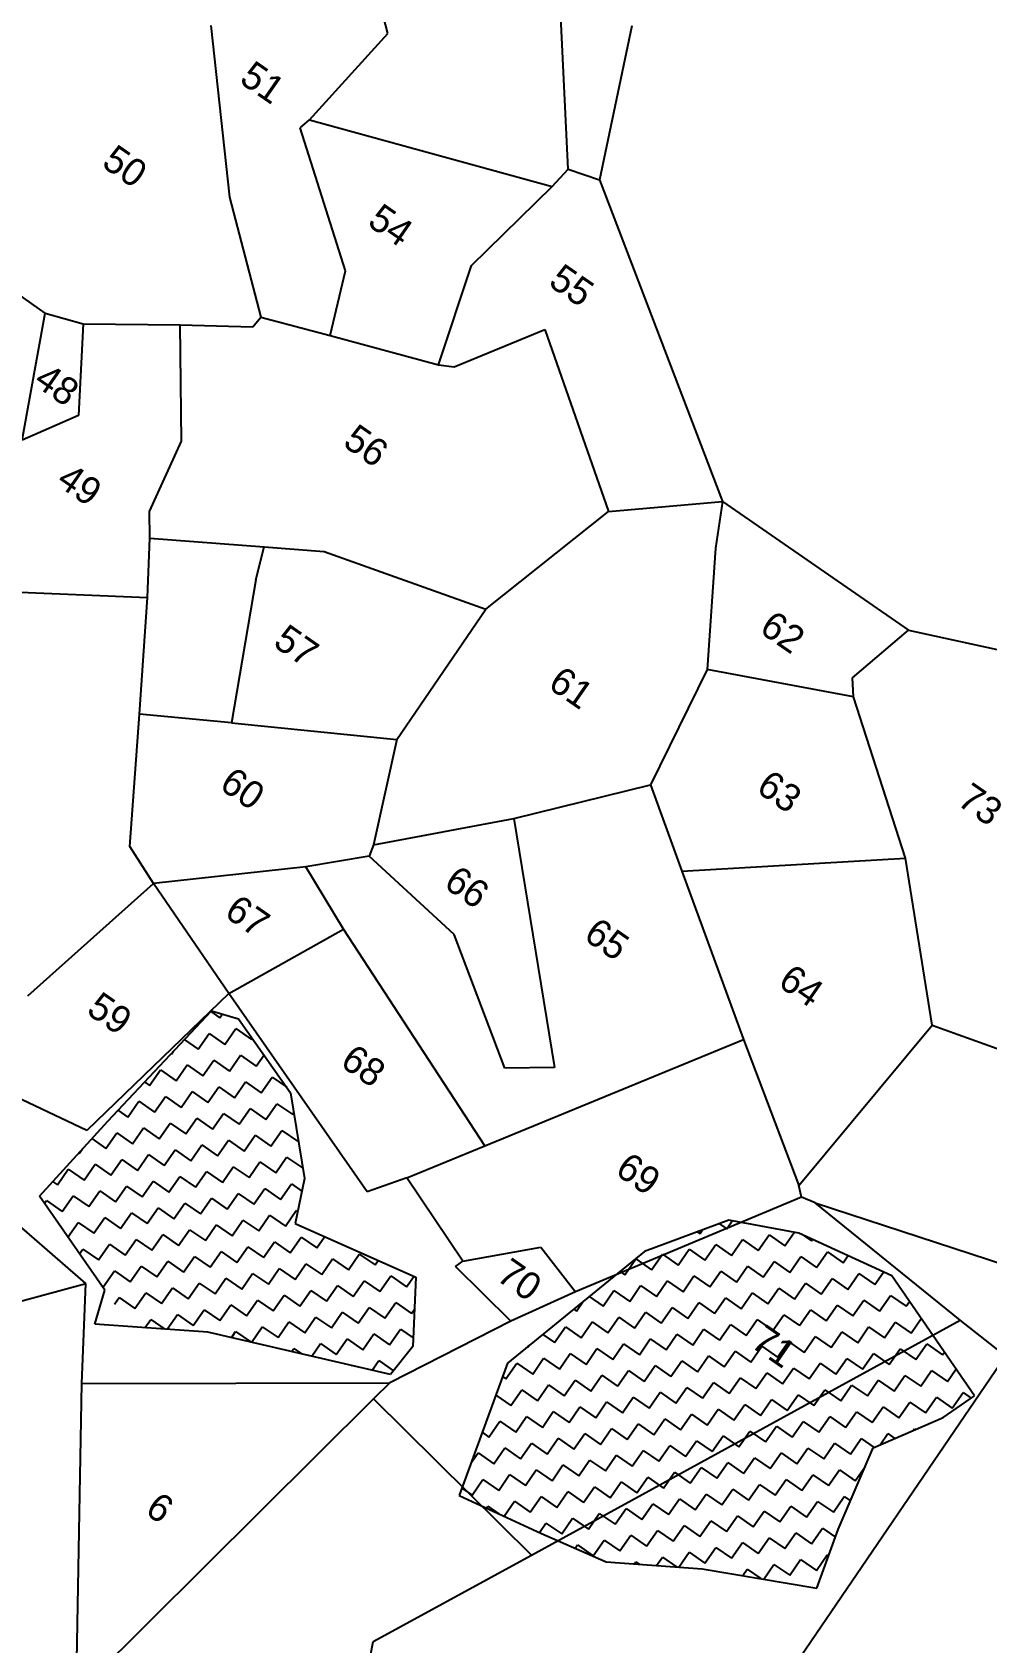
# Model space of a CAD drawing. Header units: metres. Extents: x 282167 to 284586, y 2020907 to 2023042.
# Drawn here: x 283144 to 283456, y 2021981 to 2022508 of the extents above; entities that cross this region are included whole.
import ezdxf
from ezdxf.enums import TextEntityAlignment as Align

# ---------------------------------------------------------------- set-up
doc = ezdxf.new("R2010")
doc.units = ezdxf.units.M
doc.header["$MEASUREMENT"] = 0
for name, color, linetype in [('POLY_HATCH', 12, 'Continuous'), ('POLY_PARCEL', 6, 'Continuous'), ('TEXT_PARCEL', 7, 'Continuous'), ('V_BOUND_LINE', 7, 'Continuous')]:
    doc.layers.add(name, color=color, linetype=linetype)
doc.styles.add('TEXT_MAP', font='', dxfattribs={"height": 2.5})
doc.styles.get('TEXT_MAP').set_extended_font_data('Kruti Dev 050')

msp = doc.modelspace()

# ---------------------------------------------------------------- linework, layer by layer
at = {"layer": 'POLY_HATCH'}
for p, q in [((283169.13, 2022151.78), (283203, 2022187.83)), ((283203, 2022187.83), (283211.87, 2022185.24)), ((283211.87, 2022185.24), (283228.87, 2022161.03)), ((283228.87, 2022161.03), (283233.44, 2022132.99)), ((283146.82, 2022127.27), (283169.13, 2022151.78)), ((283233.44, 2022132.99), (283230.34, 2022118.25)), ((283168.16, 2022096.49), (283146.82, 2022127.27)), ((283230.34, 2022118.25), (283269.75, 2022100.72)), ((283372.02, 2022119.37), (283344.49, 2022109.13)), ((283394.84, 2022115.11), (283372.02, 2022119.37)), ((283425.19, 2022101.18), (283394.84, 2022115.11)), ((283344.49, 2022109.13), (283299.67, 2022072.67)), ((283269.75, 2022100.72), (283268.76, 2022078.1)), ((283452.26, 2022062), (283425.19, 2022101.18)), ((283164.92, 2022085.41), (283168.16, 2022096.49)), ((283201.78, 2022082.76), (283164.92, 2022085.41)), ((283261.51, 2022068.91), (283201.78, 2022082.76)), ((283268.76, 2022078.1), (283261.51, 2022068.91)), ((283299.67, 2022072.67), (283283.91, 2022029.41)), ((283442, 2022054.89), (283452.26, 2022062)), ((283419.13, 2022044.97), (283442, 2022054.89)), ((283407.72, 2022018.24), (283419.13, 2022044.97)), ((283283.91, 2022029.41), (283310.84, 2022016.96)), ((283400.7, 2021999.12), (283407.72, 2022018.24)), ((283310.84, 2022016.96), (283331.95, 2022007.67)), ((283331.95, 2022007.67), (283363.32, 2022005.47)), ((283363.32, 2022005.47), (283400.7, 2021999.12))]:
    msp.add_line(p, q, dxfattribs=at)
at = {"layer": 'POLY_HATCH', "linetype": 'Continuous'}
for p, q in [((283202.81, 2022187.63), (283205.8, 2022185.56)), ((283205.8, 2022185.56), (283206.63, 2022186.77)), ((283207.38, 2022176.85), (283210.94, 2022181.99)), ((283210.94, 2022181.99), (283216.09, 2022178.43)), ((283194.14, 2022178.4), (283198.66, 2022175.27)), ((283198.66, 2022175.27), (283202.23, 2022180.41)), ((283202.23, 2022180.41), (283207.38, 2022176.85)), ((283216.09, 2022178.43), (283216.37, 2022178.83)), ((283189.81, 2022173.79), (283189.95, 2022173.69)), ((283189.95, 2022173.69), (283190.62, 2022174.66)), ((283200.24, 2022166.55), (283203.81, 2022171.7)), ((283203.81, 2022171.7), (283208.96, 2022168.13)), ((283208.96, 2022168.13), (283212.52, 2022173.28)), ((283212.52, 2022173.28), (283217.67, 2022169.72)), ((283217.67, 2022169.72), (283220.2, 2022173.37)), ((283182.82, 2022163.39), (283186.38, 2022168.54)), ((283186.38, 2022168.54), (283191.53, 2022164.97)), ((283191.53, 2022164.97), (283195.1, 2022170.12)), ((283195.1, 2022170.12), (283200.24, 2022166.55)), ((283219.25, 2022161), (283222.82, 2022166.15)), ((283222.82, 2022166.15), (283227.59, 2022162.84)), ((283181.14, 2022164.56), (283182.82, 2022163.39)), ((283193.11, 2022156.26), (283196.68, 2022161.41)), ((283196.68, 2022161.41), (283201.83, 2022157.84)), ((283201.83, 2022157.84), (283205.39, 2022162.99)), ((283205.39, 2022162.99), (283210.54, 2022159.42)), ((283210.54, 2022159.42), (283214.1, 2022164.57)), ((283214.1, 2022164.57), (283219.25, 2022161)), ((283172.47, 2022155.33), (283175.69, 2022153.1)), ((283175.69, 2022153.1), (283179.25, 2022158.25)), ((283179.25, 2022158.25), (283184.4, 2022154.68)), ((283184.4, 2022154.68), (283187.96, 2022159.83)), ((283187.96, 2022159.83), (283193.11, 2022156.26)), ((283212.12, 2022150.71), (283215.69, 2022155.85)), ((283215.69, 2022155.85), (283220.83, 2022152.29)), ((283220.83, 2022152.29), (283224.4, 2022157.44)), ((283224.4, 2022157.44), (283229.55, 2022153.87)), ((283185.98, 2022145.97), (283189.55, 2022151.11)), ((283189.55, 2022151.11), (283194.69, 2022147.55)), ((283194.69, 2022147.55), (283198.26, 2022152.69)), ((283198.26, 2022152.69), (283203.41, 2022149.13)), ((283203.41, 2022149.13), (283206.97, 2022154.27)), ((283206.97, 2022154.27), (283212.12, 2022150.71)), ((283229.55, 2022153.87), (283229.94, 2022154.44)), ((283163.9, 2022146.03), (283168.55, 2022142.8)), ((283168.55, 2022142.8), (283172.12, 2022147.95)), ((283172.12, 2022147.95), (283177.27, 2022144.38)), ((283177.27, 2022144.38), (283180.83, 2022149.53)), ((283180.83, 2022149.53), (283185.98, 2022145.97)), ((283204.99, 2022140.41), (283208.55, 2022145.56)), ((283208.55, 2022145.56), (283213.7, 2022141.99)), ((283213.7, 2022141.99), (283217.27, 2022147.14)), ((283217.27, 2022147.14), (283222.41, 2022143.58)), ((283222.41, 2022143.58), (283225.98, 2022148.72)), ((283225.98, 2022148.72), (283231.13, 2022145.16)), ((283231.13, 2022145.16), (283231.39, 2022145.54)), ((283159.64, 2022141.36), (283159.84, 2022141.22)), ((283159.84, 2022141.22), (283160.85, 2022142.69)), ((283170.13, 2022134.09), (283173.7, 2022139.24)), ((283173.7, 2022139.24), (283178.85, 2022135.67)), ((283178.85, 2022135.67), (283182.41, 2022140.82)), ((283182.41, 2022140.82), (283187.56, 2022137.25)), ((283187.56, 2022137.25), (283191.13, 2022142.4)), ((283191.13, 2022142.4), (283196.27, 2022138.83)), ((283196.27, 2022138.83), (283199.84, 2022143.98)), ((283199.84, 2022143.98), (283204.99, 2022140.41)), ((283223.99, 2022134.86), (283227.56, 2022140.01)), ((283227.56, 2022140.01), (283232.71, 2022136.44)), ((283152.71, 2022130.93), (283156.27, 2022136.08)), ((283156.27, 2022136.08), (283161.42, 2022132.51)), ((283161.42, 2022132.51), (283164.99, 2022137.66)), ((283164.99, 2022137.66), (283170.13, 2022134.09)), ((283197.85, 2022130.12), (283201.42, 2022135.27)), ((283201.42, 2022135.27), (283206.57, 2022131.7)), ((283206.57, 2022131.7), (283210.13, 2022136.85)), ((283210.13, 2022136.85), (283215.28, 2022133.28)), ((283215.28, 2022133.28), (283218.85, 2022138.43)), ((283218.85, 2022138.43), (283223.99, 2022134.86)), ((283232.71, 2022136.44), (283232.84, 2022136.64)), ((283151.14, 2022132.02), (283152.71, 2022130.93)), ((283163, 2022123.8), (283166.57, 2022128.94)), ((283166.57, 2022128.94), (283171.71, 2022125.38)), ((283171.71, 2022125.38), (283175.28, 2022130.52)), ((283175.28, 2022130.52), (283180.43, 2022126.96)), ((283180.43, 2022126.96), (283183.99, 2022132.11)), ((283183.99, 2022132.11), (283189.14, 2022128.54)), ((283189.14, 2022128.54), (283192.71, 2022133.69)), ((283192.71, 2022133.69), (283197.85, 2022130.12)), ((283216.86, 2022124.57), (283220.43, 2022129.71)), ((283220.43, 2022129.71), (283225.57, 2022126.15)), ((283225.57, 2022126.15), (283229.14, 2022131.3)), ((283229.14, 2022131.3), (283232.58, 2022128.91)), ((283148.49, 2022124.85), (283149.14, 2022125.78)), ((283149.14, 2022125.78), (283154.29, 2022122.22)), ((283154.29, 2022122.22), (283157.85, 2022127.36)), ((283157.85, 2022127.36), (283163, 2022123.8)), ((283182.01, 2022118.24), (283185.57, 2022123.39)), ((283185.57, 2022123.39), (283190.72, 2022119.83)), ((283190.72, 2022119.83), (283194.29, 2022124.97)), ((283194.29, 2022124.97), (283199.43, 2022121.41)), ((283199.43, 2022121.41), (283203, 2022126.55)), ((283203, 2022126.55), (283208.15, 2022122.99)), ((283208.15, 2022122.99), (283211.71, 2022128.13)), ((283211.71, 2022128.13), (283216.86, 2022124.57)), ((283156.11, 2022113.86), (283159.43, 2022118.65)), ((283159.43, 2022118.65), (283164.58, 2022115.08)), ((283164.58, 2022115.08), (283168.15, 2022120.23)), ((283168.15, 2022120.23), (283173.29, 2022116.66)), ((283173.29, 2022116.66), (283176.86, 2022121.81)), ((283176.86, 2022121.81), (283182.01, 2022118.24)), ((283209.73, 2022114.27), (283213.3, 2022119.42)), ((283213.3, 2022119.42), (283218.44, 2022115.85)), ((283218.44, 2022115.85), (283222.01, 2022121)), ((283222.01, 2022121), (283227.16, 2022117.44)), ((283227.16, 2022117.44), (283230.72, 2022122.58)), ((283230.72, 2022122.58), (283231.18, 2022122.26)), ((283368.95, 2022118.23), (283371.31, 2022116.59)), ((283371.31, 2022116.59), (283373.1, 2022119.17)), ((283174.88, 2022107.95), (283178.44, 2022113.1)), ((283178.44, 2022113.1), (283183.59, 2022109.53)), ((283183.59, 2022109.53), (283187.16, 2022114.68)), ((283187.16, 2022114.68), (283192.3, 2022111.11)), ((283192.3, 2022111.11), (283195.87, 2022116.26)), ((283195.87, 2022116.26), (283201.02, 2022112.69)), ((283201.02, 2022112.69), (283204.58, 2022117.84)), ((283204.58, 2022117.84), (283209.73, 2022114.27)), ((283228.74, 2022108.72), (283232.3, 2022113.87)), ((283232.3, 2022113.87), (283237.45, 2022110.3)), ((283237.45, 2022110.3), (283239.99, 2022113.96)), ((283361.79, 2022115.57), (283362.6, 2022115.01)), ((283362.6, 2022115.01), (283363.4, 2022116.17)), ((283372.89, 2022107.87), (283376.46, 2022113.02)), ((283376.46, 2022113.02), (283381.61, 2022109.45)), ((283381.61, 2022109.45), (283385.17, 2022114.6)), ((283385.17, 2022114.6), (283390.32, 2022111.04)), ((283390.32, 2022111.04), (283393.33, 2022115.39)), ((283396.61, 2022114.29), (283399.03, 2022112.62)), ((283399.03, 2022112.62), (283399.33, 2022113.05)), ((283159.93, 2022108.36), (283161.02, 2022109.94)), ((283161.02, 2022109.94), (283166.16, 2022106.37)), ((283166.16, 2022106.37), (283169.73, 2022111.52)), ((283169.73, 2022111.52), (283174.88, 2022107.95)), ((283202.6, 2022103.98), (283206.16, 2022109.13)), ((283206.16, 2022109.13), (283211.31, 2022105.56)), ((283211.31, 2022105.56), (283214.88, 2022110.71)), ((283214.88, 2022110.71), (283220.02, 2022107.14)), ((283220.02, 2022107.14), (283223.59, 2022112.29)), ((283223.59, 2022112.29), (283228.74, 2022108.72)), ((283247.74, 2022103.17), (283251.31, 2022108.32)), ((283251.31, 2022108.32), (283256.46, 2022104.75)), ((283346.75, 2022103.13), (283350.32, 2022108.28)), ((283350.32, 2022108.28), (283355.47, 2022104.71)), ((283355.47, 2022104.71), (283359.03, 2022109.86)), ((283359.03, 2022109.86), (283364.18, 2022106.29)), ((283364.18, 2022106.29), (283367.75, 2022111.44)), ((283367.75, 2022111.44), (283372.89, 2022107.87)), ((283400.61, 2022103.9), (283404.18, 2022109.05)), ((283404.18, 2022109.05), (283409.33, 2022105.48)), ((283409.33, 2022105.48), (283410.89, 2022107.74)), ((283167.74, 2022097.66), (283171.31, 2022102.8)), ((283171.31, 2022102.8), (283176.46, 2022099.24)), ((283176.46, 2022099.24), (283180.02, 2022104.38)), ((283180.02, 2022104.38), (283185.17, 2022100.82)), ((283185.17, 2022100.82), (283188.74, 2022105.96)), ((283188.74, 2022105.96), (283193.88, 2022102.4)), ((283193.88, 2022102.4), (283197.45, 2022107.55)), ((283197.45, 2022107.55), (283202.6, 2022103.98)), ((283221.6, 2022098.43), (283225.17, 2022103.57)), ((283225.17, 2022103.57), (283230.32, 2022100.01)), ((283230.32, 2022100.01), (283233.88, 2022105.16)), ((283233.88, 2022105.16), (283239.03, 2022101.59)), ((283239.03, 2022101.59), (283242.6, 2022106.74)), ((283242.6, 2022106.74), (283247.74, 2022103.17)), ((283256.46, 2022104.75), (283257.45, 2022106.19)), ((283336.49, 2022102.63), (283338.04, 2022101.55)), ((283338.04, 2022101.55), (283341.61, 2022106.7)), ((283341.61, 2022106.7), (283346.75, 2022103.13)), ((283365.76, 2022097.58), (283369.33, 2022102.73)), ((283369.33, 2022102.73), (283374.47, 2022099.16)), ((283374.47, 2022099.16), (283378.04, 2022104.31)), ((283378.04, 2022104.31), (283383.19, 2022100.74)), ((283383.19, 2022100.74), (283386.75, 2022105.89)), ((283386.75, 2022105.89), (283391.9, 2022102.32)), ((283391.9, 2022102.32), (283395.47, 2022107.47)), ((283395.47, 2022107.47), (283400.61, 2022103.9)), ((283419.62, 2022098.35), (283422.45, 2022102.44)), ((283166.99, 2022098.18), (283167.74, 2022097.66)), ((283186.75, 2022092.1), (283190.32, 2022097.25)), ((283190.32, 2022097.25), (283195.46, 2022093.69)), ((283195.46, 2022093.69), (283199.03, 2022098.83)), ((283199.03, 2022098.83), (283204.18, 2022095.27)), ((283204.18, 2022095.27), (283207.74, 2022100.41)), ((283207.74, 2022100.41), (283212.89, 2022096.85)), ((283212.89, 2022096.85), (283216.46, 2022101.99)), ((283216.46, 2022101.99), (283221.6, 2022098.43)), ((283240.61, 2022092.88), (283244.18, 2022098.02)), ((283244.18, 2022098.02), (283249.32, 2022094.46)), ((283249.32, 2022094.46), (283252.89, 2022099.6)), ((283252.89, 2022099.6), (283258.04, 2022096.04)), ((283258.04, 2022096.04), (283261.6, 2022101.18)), ((283261.6, 2022101.18), (283266.75, 2022097.62)), ((283266.75, 2022097.62), (283269.1, 2022101.01)), ((283339.62, 2022092.84), (283343.19, 2022097.98)), ((283343.19, 2022097.98), (283348.33, 2022094.42)), ((283348.33, 2022094.42), (283351.9, 2022099.57)), ((283351.9, 2022099.57), (283357.05, 2022096)), ((283357.05, 2022096), (283360.61, 2022101.15)), ((283360.61, 2022101.15), (283365.76, 2022097.58)), ((283384.77, 2022092.03), (283388.33, 2022097.17)), ((283388.33, 2022097.17), (283393.48, 2022093.61)), ((283393.48, 2022093.61), (283397.05, 2022098.76)), ((283397.05, 2022098.76), (283402.19, 2022095.19)), ((283402.19, 2022095.19), (283405.76, 2022100.34)), ((283405.76, 2022100.34), (283410.91, 2022096.77)), ((283410.91, 2022096.77), (283414.47, 2022101.92)), ((283414.47, 2022101.92), (283419.62, 2022098.35)), ((283171.36, 2022091.88), (283172.89, 2022094.09)), ((283172.89, 2022094.09), (283178.04, 2022090.52)), ((283178.04, 2022090.52), (283181.6, 2022095.67)), ((283181.6, 2022095.67), (283186.75, 2022092.1)), ((283214.47, 2022088.13), (283218.04, 2022093.28)), ((283218.04, 2022093.28), (283223.18, 2022089.71)), ((283223.18, 2022089.71), (283226.75, 2022094.86)), ((283226.75, 2022094.86), (283231.9, 2022091.29)), ((283231.9, 2022091.29), (283235.46, 2022096.44)), ((283235.46, 2022096.44), (283240.61, 2022092.88)), ((283259.62, 2022087.32), (283263.19, 2022092.47)), ((283263.19, 2022092.47), (283268.33, 2022088.9)), ((283322.19, 2022089.68), (283324.29, 2022092.71)), ((283326.37, 2022094.4), (283330.91, 2022091.26)), ((283330.91, 2022091.26), (283334.47, 2022096.4)), ((283334.47, 2022096.4), (283339.62, 2022092.84)), ((283358.63, 2022087.29), (283362.19, 2022092.43)), ((283362.19, 2022092.43), (283367.34, 2022088.87)), ((283367.34, 2022088.87), (283370.91, 2022094.01)), ((283370.91, 2022094.01), (283376.05, 2022090.45)), ((283376.05, 2022090.45), (283379.62, 2022095.59)), ((283379.62, 2022095.59), (283384.77, 2022092.03)), ((283412.49, 2022088.06), (283416.05, 2022093.2)), ((283416.05, 2022093.2), (283421.2, 2022089.64)), ((283421.2, 2022089.64), (283424.77, 2022094.78)), ((283424.77, 2022094.78), (283429.92, 2022091.22)), ((283429.92, 2022091.22), (283431, 2022092.78)), ((283181.3, 2022084.23), (283183.18, 2022086.96)), ((283183.18, 2022086.96), (283187.79, 2022083.77)), ((283188.55, 2022083.71), (283191.9, 2022088.54)), ((283191.9, 2022088.54), (283197.04, 2022084.97)), ((283197.04, 2022084.97), (283200.61, 2022090.12)), ((283200.61, 2022090.12), (283205.76, 2022086.55)), ((283205.76, 2022086.55), (283209.32, 2022091.7)), ((283209.32, 2022091.7), (283214.47, 2022088.13)), ((283233.48, 2022082.58), (283237.05, 2022087.73)), ((283237.05, 2022087.73), (283242.19, 2022084.16)), ((283242.19, 2022084.16), (283245.76, 2022089.31)), ((283245.76, 2022089.31), (283250.91, 2022085.74)), ((283250.91, 2022085.74), (283254.47, 2022090.89)), ((283254.47, 2022090.89), (283259.62, 2022087.32)), ((283268.33, 2022088.9), (283269.29, 2022090.29)), ((283321.32, 2022090.28), (283322.19, 2022089.68)), ((283332.49, 2022082.54), (283336.05, 2022087.69)), ((283336.05, 2022087.69), (283341.2, 2022084.12)), ((283341.2, 2022084.12), (283344.77, 2022089.27)), ((283344.77, 2022089.27), (283349.91, 2022085.7)), ((283349.91, 2022085.7), (283353.48, 2022090.85)), ((283353.48, 2022090.85), (283358.63, 2022087.29)), ((283377.63, 2022081.73), (283381.2, 2022086.88)), ((283381.2, 2022086.88), (283386.35, 2022083.31)), ((283386.35, 2022083.31), (283389.91, 2022088.46)), ((283389.91, 2022088.46), (283395.06, 2022084.9)), ((283395.06, 2022084.9), (283398.63, 2022090.04)), ((283398.63, 2022090.04), (283403.77, 2022086.48)), ((283403.77, 2022086.48), (283407.34, 2022091.62)), ((283407.34, 2022091.62), (283412.49, 2022088.06)), ((283431.5, 2022082.5), (283434.8, 2022087.27)), ((283209.51, 2022080.97), (283210.9, 2022082.99)), ((283210.9, 2022082.99), (283215.98, 2022079.47)), ((283216.07, 2022079.45), (283219.62, 2022084.57)), ((283219.62, 2022084.57), (283224.77, 2022081)), ((283224.77, 2022081), (283228.33, 2022086.15)), ((283228.33, 2022086.15), (283233.48, 2022082.58)), ((283252.49, 2022077.03), (283256.05, 2022082.18)), ((283256.05, 2022082.18), (283261.2, 2022078.61)), ((283261.2, 2022078.61), (283264.77, 2022083.76)), ((283264.77, 2022083.76), (283268.89, 2022080.9)), ((283311.2, 2022082.06), (283315.06, 2022079.38)), ((283315.06, 2022079.38), (283318.63, 2022084.53)), ((283318.63, 2022084.53), (283323.77, 2022080.96)), ((283323.77, 2022080.96), (283327.34, 2022086.11)), ((283327.34, 2022086.11), (283332.49, 2022082.54)), ((283351.49, 2022076.99), (283355.06, 2022082.14)), ((283355.06, 2022082.14), (283360.21, 2022078.57)), ((283360.21, 2022078.57), (283363.77, 2022083.72)), ((283363.77, 2022083.72), (283368.92, 2022080.15)), ((283368.92, 2022080.15), (283372.49, 2022085.3)), ((283372.49, 2022085.3), (283377.63, 2022081.73)), ((283396.64, 2022076.18), (283400.21, 2022081.33)), ((283400.21, 2022081.33), (283405.36, 2022077.76)), ((283405.36, 2022077.76), (283408.92, 2022082.91)), ((283408.92, 2022082.91), (283414.07, 2022079.34)), ((283414.07, 2022079.34), (283417.64, 2022084.49)), ((283417.64, 2022084.49), (283422.78, 2022080.92)), ((283422.78, 2022080.92), (283426.35, 2022086.07)), ((283426.35, 2022086.07), (283431.5, 2022082.5)), ((283229.2, 2022076.4), (283229.91, 2022077.43)), ((283229.91, 2022077.43), (283232.51, 2022075.64)), ((283235.76, 2022074.88), (283238.63, 2022079.02)), ((283238.63, 2022079.02), (283243.77, 2022075.45)), ((283243.77, 2022075.45), (283247.34, 2022080.6)), ((283247.34, 2022080.6), (283252.49, 2022077.03)), ((283306.14, 2022077.94), (283306.35, 2022077.8)), ((283306.35, 2022077.8), (283306.83, 2022078.5)), ((283325.35, 2022072.25), (283328.92, 2022077.4)), ((283328.92, 2022077.4), (283334.07, 2022073.83)), ((283334.07, 2022073.83), (283337.63, 2022078.98)), ((283337.63, 2022078.98), (283342.78, 2022075.41)), ((283342.78, 2022075.41), (283346.35, 2022080.56)), ((283346.35, 2022080.56), (283351.49, 2022076.99)), ((283370.5, 2022071.44), (283374.07, 2022076.59)), ((283374.07, 2022076.59), (283379.22, 2022073.02)), ((283379.22, 2022073.02), (283382.78, 2022078.17)), ((283382.78, 2022078.17), (283387.93, 2022074.6)), ((283387.93, 2022074.6), (283391.5, 2022079.75)), ((283391.5, 2022079.75), (283396.64, 2022076.18)), ((283424.36, 2022072.21), (283427.93, 2022077.36)), ((283427.93, 2022077.36), (283433.08, 2022073.79)), ((283433.08, 2022073.79), (283436.64, 2022078.94)), ((283436.64, 2022078.94), (283441.79, 2022075.37)), ((283441.79, 2022075.37), (283442.41, 2022076.26)), ((283248.89, 2022071.84), (283248.92, 2022071.88)), ((283248.92, 2022071.88), (283249.03, 2022071.81)), ((283255.45, 2022070.32), (283257.63, 2022073.46)), ((283257.63, 2022073.46), (283262.46, 2022070.12)), ((283266.31, 2022075), (283266.35, 2022075.04)), ((283266.35, 2022075.04), (283266.35, 2022075.04)), ((283299.21, 2022067.51), (283302.78, 2022072.65)), ((283302.78, 2022072.65), (283307.93, 2022069.09)), ((283307.93, 2022069.09), (283311.49, 2022074.23)), ((283311.49, 2022074.23), (283316.64, 2022070.67)), ((283316.64, 2022070.67), (283320.21, 2022075.82)), ((283320.21, 2022075.82), (283325.35, 2022072.25)), ((283344.36, 2022066.7), (283347.93, 2022071.84)), ((283347.93, 2022071.84), (283353.08, 2022068.28)), ((283353.08, 2022068.28), (283356.64, 2022073.43)), ((283356.64, 2022073.43), (283361.79, 2022069.86)), ((283361.79, 2022069.86), (283365.36, 2022075.01)), ((283365.36, 2022075.01), (283370.5, 2022071.44)), ((283389.51, 2022065.89), (283393.08, 2022071.03)), ((283393.08, 2022071.03), (283398.22, 2022067.47)), ((283398.22, 2022067.47), (283401.79, 2022072.62)), ((283401.79, 2022072.62), (283406.94, 2022069.05)), ((283406.94, 2022069.05), (283410.5, 2022074.2)), ((283410.5, 2022074.2), (283415.65, 2022070.63)), ((283415.65, 2022070.63), (283419.22, 2022075.78)), ((283419.22, 2022075.78), (283424.36, 2022072.21)), ((283443.37, 2022066.66), (283446.21, 2022070.76)), ((283298.07, 2022068.3), (283299.21, 2022067.51)), ((283309.51, 2022060.37), (283313.07, 2022065.52)), ((283313.07, 2022065.52), (283318.22, 2022061.95)), ((283318.22, 2022061.95), (283321.79, 2022067.1)), ((283321.79, 2022067.1), (283326.94, 2022063.54)), ((283326.94, 2022063.54), (283330.5, 2022068.68)), ((283330.5, 2022068.68), (283335.65, 2022065.12)), ((283335.65, 2022065.12), (283339.22, 2022070.26)), ((283339.22, 2022070.26), (283344.36, 2022066.7)), ((283363.37, 2022061.15), (283366.94, 2022066.29)), ((283366.94, 2022066.29), (283372.08, 2022062.73)), ((283372.08, 2022062.73), (283375.65, 2022067.87)), ((283375.65, 2022067.87), (283380.8, 2022064.31)), ((283380.8, 2022064.31), (283384.36, 2022069.45)), ((283384.36, 2022069.45), (283389.51, 2022065.89)), ((283408.52, 2022060.34), (283412.08, 2022065.48)), ((283412.08, 2022065.48), (283417.23, 2022061.92)), ((283417.23, 2022061.92), (283420.8, 2022067.06)), ((283420.8, 2022067.06), (283425.94, 2022063.5)), ((283425.94, 2022063.5), (283429.51, 2022068.64)), ((283429.51, 2022068.64), (283434.66, 2022065.08)), ((283434.66, 2022065.08), (283438.22, 2022070.23)), ((283438.22, 2022070.23), (283443.37, 2022066.66)), ((283295.86, 2022062.21), (283300.8, 2022058.79)), ((283300.8, 2022058.79), (283304.36, 2022063.94)), ((283304.36, 2022063.94), (283309.51, 2022060.37)), ((283337.23, 2022056.4), (283340.8, 2022061.55)), ((283340.8, 2022061.55), (283345.94, 2022057.98)), ((283345.94, 2022057.98), (283349.51, 2022063.13)), ((283349.51, 2022063.13), (283354.66, 2022059.56)), ((283354.66, 2022059.56), (283358.22, 2022064.71)), ((283358.22, 2022064.71), (283363.37, 2022061.15)), ((283382.38, 2022055.59), (283385.94, 2022060.74)), ((283385.94, 2022060.74), (283391.09, 2022057.17)), ((283391.09, 2022057.17), (283394.66, 2022062.32)), ((283394.66, 2022062.32), (283399.8, 2022058.76)), ((283399.8, 2022058.76), (283403.37, 2022063.9)), ((283403.37, 2022063.9), (283408.52, 2022060.34)), ((283436.24, 2022056.36), (283439.8, 2022061.51)), ((283439.8, 2022061.51), (283444.95, 2022057.95)), ((283444.95, 2022057.95), (283448.52, 2022063.09)), ((283448.52, 2022063.09), (283451.18, 2022061.25)), ((283302.38, 2022050.08), (283305.94, 2022055.23)), ((283305.94, 2022055.23), (283311.09, 2022051.66)), ((283311.09, 2022051.66), (283314.66, 2022056.81)), ((283314.66, 2022056.81), (283319.8, 2022053.24)), ((283319.8, 2022053.24), (283323.37, 2022058.39)), ((283323.37, 2022058.39), (283328.52, 2022054.82)), ((283328.52, 2022054.82), (283332.08, 2022059.97)), ((283332.08, 2022059.97), (283337.23, 2022056.4)), ((283356.24, 2022050.85), (283359.8, 2022056)), ((283359.8, 2022056), (283364.95, 2022052.43)), ((283364.95, 2022052.43), (283368.52, 2022057.58)), ((283368.52, 2022057.58), (283373.66, 2022054.01)), ((283373.66, 2022054.01), (283377.23, 2022059.16)), ((283377.23, 2022059.16), (283382.38, 2022055.59)), ((283401.38, 2022050.04), (283404.95, 2022055.19)), ((283404.95, 2022055.19), (283410.1, 2022051.62)), ((283410.1, 2022051.62), (283413.66, 2022056.77)), ((283413.66, 2022056.77), (283418.81, 2022053.2)), ((283418.81, 2022053.2), (283422.38, 2022058.35)), ((283422.38, 2022058.35), (283427.52, 2022054.78)), ((283427.52, 2022054.78), (283431.09, 2022059.93)), ((283431.09, 2022059.93), (283436.24, 2022056.36)), ((283291.43, 2022050.05), (283293.66, 2022048.5)), ((283293.66, 2022048.5), (283297.23, 2022053.65)), ((283297.23, 2022053.65), (283302.38, 2022050.08)), ((283321.38, 2022044.53), (283324.95, 2022049.68)), ((283324.95, 2022049.68), (283330.1, 2022046.11)), ((283330.1, 2022046.11), (283333.66, 2022051.26)), ((283333.66, 2022051.26), (283338.81, 2022047.69)), ((283338.81, 2022047.69), (283342.38, 2022052.84)), ((283342.38, 2022052.84), (283347.52, 2022049.27)), ((283347.52, 2022049.27), (283351.09, 2022054.42)), ((283351.09, 2022054.42), (283356.24, 2022050.85)), ((283375.24, 2022045.3), (283378.81, 2022050.45)), ((283378.81, 2022050.45), (283383.96, 2022046.88)), ((283383.96, 2022046.88), (283387.52, 2022052.03)), ((283387.52, 2022052.03), (283392.67, 2022048.46)), ((283392.67, 2022048.46), (283396.24, 2022053.61)), ((283396.24, 2022053.61), (283401.38, 2022050.04)), ((283432.3, 2022050.68), (283432.67, 2022051.22)), ((283432.67, 2022051.22), (283433, 2022050.99)), ((283295.24, 2022039.79), (283298.81, 2022044.93)), ((283298.81, 2022044.93), (283303.96, 2022041.37)), ((283303.96, 2022041.37), (283307.52, 2022046.51)), ((283307.52, 2022046.51), (283312.67, 2022042.95)), ((283312.67, 2022042.95), (283316.24, 2022048.09)), ((283316.24, 2022048.09), (283321.38, 2022044.53)), ((283349.1, 2022040.56), (283352.67, 2022045.7)), ((283352.67, 2022045.7), (283357.82, 2022042.14)), ((283357.82, 2022042.14), (283361.38, 2022047.28)), ((283361.38, 2022047.28), (283366.53, 2022043.72)), ((283366.53, 2022043.72), (283370.1, 2022048.87)), ((283370.1, 2022048.87), (283375.24, 2022045.3)), ((283394.25, 2022039.75), (283397.82, 2022044.89)), ((283397.82, 2022044.89), (283402.97, 2022041.33)), ((283402.97, 2022041.33), (283406.53, 2022046.48)), ((283406.53, 2022046.48), (283411.68, 2022042.91)), ((283411.68, 2022042.91), (283415.25, 2022048.06)), ((283415.25, 2022048.06), (283419.48, 2022045.12)), ((283421.41, 2022045.96), (283423.96, 2022049.64)), ((283423.96, 2022049.64), (283426.24, 2022048.06)), ((283287.76, 2022039.99), (283290.1, 2022043.35)), ((283290.1, 2022043.35), (283295.24, 2022039.79)), ((283314.25, 2022034.23), (283317.82, 2022039.38)), ((283317.82, 2022039.38), (283322.96, 2022035.81)), ((283322.96, 2022035.81), (283326.53, 2022040.96)), ((283326.53, 2022040.96), (283331.68, 2022037.4)), ((283331.68, 2022037.4), (283335.24, 2022042.54)), ((283335.24, 2022042.54), (283340.39, 2022038.98)), ((283340.39, 2022038.98), (283343.96, 2022044.12)), ((283343.96, 2022044.12), (283349.1, 2022040.56)), ((283368.11, 2022035.01), (283371.68, 2022040.15)), ((283371.68, 2022040.15), (283376.83, 2022036.59)), ((283376.83, 2022036.59), (283380.39, 2022041.73)), ((283380.39, 2022041.73), (283385.54, 2022038.17)), ((283385.54, 2022038.17), (283389.1, 2022043.31)), ((283389.1, 2022043.31), (283394.25, 2022039.75)), ((283288.11, 2022029.49), (283291.68, 2022034.64)), ((283291.68, 2022034.64), (283296.82, 2022031.07)), ((283296.82, 2022031.07), (283300.39, 2022036.22)), ((283300.39, 2022036.22), (283305.54, 2022032.65)), ((283305.54, 2022032.65), (283309.1, 2022037.8)), ((283309.1, 2022037.8), (283314.25, 2022034.23)), ((283341.97, 2022030.26), (283345.54, 2022035.41)), ((283345.54, 2022035.41), (283350.69, 2022031.84)), ((283350.69, 2022031.84), (283354.25, 2022036.99)), ((283354.25, 2022036.99), (283359.4, 2022033.42)), ((283359.4, 2022033.42), (283362.96, 2022038.57)), ((283362.96, 2022038.57), (283368.11, 2022035.01)), ((283387.12, 2022029.45), (283390.69, 2022034.6)), ((283390.69, 2022034.6), (283395.83, 2022031.03)), ((283395.83, 2022031.03), (283399.4, 2022036.18)), ((283399.4, 2022036.18), (283404.55, 2022032.62)), ((283404.55, 2022032.62), (283408.11, 2022037.76)), ((283408.11, 2022037.76), (283413.26, 2022034.2)), ((283413.26, 2022034.2), (283416.58, 2022038.98)), ((283284.78, 2022031.8), (283288.11, 2022029.49)), ((283307.12, 2022023.94), (283310.68, 2022029.09)), ((283310.68, 2022029.09), (283315.83, 2022025.52)), ((283315.83, 2022025.52), (283319.4, 2022030.67)), ((283319.4, 2022030.67), (283324.55, 2022027.1)), ((283324.55, 2022027.1), (283328.11, 2022032.25)), ((283328.11, 2022032.25), (283333.26, 2022028.68)), ((283333.26, 2022028.68), (283336.82, 2022033.83)), ((283336.82, 2022033.83), (283341.97, 2022030.26)), ((283360.98, 2022024.71), (283364.55, 2022029.86)), ((283364.55, 2022029.86), (283369.69, 2022026.29)), ((283369.69, 2022026.29), (283373.26, 2022031.44)), ((283373.26, 2022031.44), (283378.41, 2022027.87)), ((283378.41, 2022027.87), (283381.97, 2022033.02)), ((283381.97, 2022033.02), (283387.12, 2022029.45)), ((283406.13, 2022023.9), (283409.69, 2022029.05)), ((283409.69, 2022029.05), (283411.73, 2022027.64)), ((283292.82, 2022025.29), (283293.26, 2022025.93)), ((283293.26, 2022025.93), (283296.89, 2022023.41)), ((283298.59, 2022022.62), (283301.97, 2022027.51)), ((283301.97, 2022027.51), (283307.12, 2022023.94)), ((283326.13, 2022018.39), (283329.69, 2022023.54)), ((283329.69, 2022023.54), (283334.84, 2022019.97)), ((283334.84, 2022019.97), (283338.41, 2022025.12)), ((283338.41, 2022025.12), (283343.55, 2022021.55)), ((283343.55, 2022021.55), (283347.12, 2022026.7)), ((283347.12, 2022026.7), (283352.27, 2022023.13)), ((283352.27, 2022023.13), (283355.83, 2022028.28)), ((283355.83, 2022028.28), (283360.98, 2022024.71)), ((283379.99, 2022019.16), (283383.55, 2022024.31)), ((283383.55, 2022024.31), (283388.7, 2022020.74)), ((283388.7, 2022020.74), (283392.27, 2022025.89)), ((283392.27, 2022025.89), (283397.41, 2022022.32)), ((283397.41, 2022022.32), (283400.98, 2022027.47)), ((283400.98, 2022027.47), (283406.13, 2022023.9)), ((283310.13, 2022017.29), (283312.27, 2022020.37)), ((283312.27, 2022020.37), (283317.41, 2022016.81)), ((283317.41, 2022016.81), (283320.98, 2022021.95)), ((283320.98, 2022021.95), (283326.13, 2022018.39)), ((283353.85, 2022014.42), (283357.41, 2022019.56)), ((283357.41, 2022019.56), (283362.56, 2022016)), ((283362.56, 2022016), (283366.13, 2022021.14)), ((283366.13, 2022021.14), (283371.27, 2022017.58)), ((283371.27, 2022017.58), (283374.84, 2022022.73)), ((283374.84, 2022022.73), (283379.99, 2022019.16)), ((283398.99, 2022013.61), (283402.56, 2022018.75)), ((283402.56, 2022018.75), (283406.82, 2022015.8)), ((283321.8, 2022012.14), (283322.56, 2022013.24)), ((283322.56, 2022013.24), (283327.71, 2022009.67)), ((283327.71, 2022009.67), (283331.27, 2022014.82)), ((283331.27, 2022014.82), (283336.42, 2022011.26)), ((283336.42, 2022011.26), (283339.99, 2022016.4)), ((283339.99, 2022016.4), (283345.13, 2022012.84)), ((283345.13, 2022012.84), (283348.7, 2022017.98)), ((283348.7, 2022017.98), (283353.85, 2022014.42)), ((283372.85, 2022008.87), (283376.42, 2022014.01)), ((283376.42, 2022014.01), (283381.57, 2022010.45)), ((283381.57, 2022010.45), (283385.13, 2022015.59)), ((283385.13, 2022015.59), (283390.28, 2022012.03)), ((283390.28, 2022012.03), (283393.85, 2022017.17)), ((283393.85, 2022017.17), (283398.99, 2022013.61)), ((283341.11, 2022007.03), (283341.57, 2022007.69)), ((283341.57, 2022007.69), (283342.68, 2022006.92)), ((283348.37, 2022006.52), (283350.28, 2022009.27)), ((283350.28, 2022009.27), (283354.91, 2022006.06)), ((283355.64, 2022006.01), (283358.99, 2022010.85)), ((283358.99, 2022010.85), (283364.14, 2022007.28)), ((283364.14, 2022007.28), (283367.71, 2022012.43)), ((283367.71, 2022012.43), (283372.85, 2022008.87)), ((283391.86, 2022003.31), (283395.43, 2022008.46)), ((283395.43, 2022008.46), (283400.58, 2022004.89)), ((283400.58, 2022004.89), (283404.14, 2022010.04)), ((283404.14, 2022010.04), (283404.59, 2022009.73)), ((283376.56, 2022003.22), (283378, 2022005.3)), ((283378, 2022005.3), (283382.44, 2022002.23)), ((283383.38, 2022002.07), (283386.71, 2022006.88)), ((283386.71, 2022006.88), (283391.86, 2022003.31))]:
    msp.add_line(p, q, dxfattribs=at)
at = {"layer": 'POLY_PARCEL'}
for p, q in [((283319.56, 2022462.96), (283313.38, 2022588.03)), ((283260.57, 2022507.23), (283250.73, 2022546.07)), ((283202.76, 2022509.89), (283208.94, 2022453.8)), ((283235.08, 2022479.03), (283260.57, 2022507.23)), ((283232.03, 2022476.47), (283235.08, 2022479.03)), ((283246.8, 2022429.71), (283232.03, 2022476.47)), ((283235.08, 2022479.03), (283314.33, 2022457.24)), ((283314.33, 2022457.24), (283319.56, 2022462.96)), ((283319.56, 2022462.96), (283329.76, 2022459.37)), ((283287.91, 2022431.38), (283314.33, 2022457.24)), ((283148.71, 2022415.86), (283095.99, 2022452.88)), ((283208.94, 2022453.8), (283219.1, 2022414.48)), ((283241.76, 2022408.55), (283246.8, 2022429.71)), ((283277.15, 2022398.9), (283287.91, 2022431.38)), ((283141.2, 2022374.35), (283148.71, 2022415.86)), ((283148.71, 2022415.86), (283161.15, 2022412.34)), ((283216.51, 2022411.32), (283219.1, 2022414.48)), ((283219.1, 2022414.48), (283241.76, 2022408.55)), ((283161.15, 2022412.34), (283159.55, 2022382.44)), ((283161.15, 2022412.34), (283192.79, 2022412.04)), ((283192.79, 2022412.04), (283216.51, 2022411.32)), ((283193.18, 2022373.97), (283192.79, 2022412.04)), ((283241.76, 2022408.55), (283277.15, 2022398.9)), ((283282.27, 2022398.32), (283311.94, 2022410.47)), ((283311.94, 2022410.47), (283332.64, 2022351.02)), ((283277.15, 2022398.9), (283282.27, 2022398.32)), ((283159.55, 2022382.44), (283141.2, 2022374.35)), ((283182.8, 2022351.01), (283193.18, 2022373.97)), ((283182.84, 2022342.33), (283182.8, 2022351.01)), ((283292.65, 2022319.12), (283332.64, 2022351.02)), ((283332.64, 2022351.02), (283369.94, 2022354.3)), ((283369.94, 2022354.3), (283367.69, 2022339.05)), ((283182.11, 2022322.88), (283182.84, 2022342.33)), ((283182.84, 2022342.33), (283220.27, 2022339.42)), ((283217.52, 2022328.66), (283220.27, 2022339.42)), ((283220.27, 2022339.42), (283239.79, 2022337.9)), ((283239.79, 2022337.9), (283292.65, 2022319.12)), ((283367.69, 2022339.05), (283364.86, 2022299.39)), ((283117.6, 2022325.62), (283182.11, 2022322.88)), ((283217.52, 2022328.66), (283209.55, 2022281.99)), ((283179.5, 2022284.76), (283182.11, 2022322.88)), ((283263.51, 2022276.45), (283292.65, 2022319.12)), ((283412.34, 2022296.63), (283430.69, 2022312.2)), ((283364.86, 2022299.39), (283346.37, 2022261.67)), ((283412.72, 2022290.42), (283364.86, 2022299.39)), ((283412.72, 2022290.42), (283412.34, 2022296.63)), ((283429.7, 2022237.67), (283412.72, 2022290.42)), ((283176.32, 2022241.53), (283179.5, 2022284.76)), ((283209.55, 2022281.99), (283179.5, 2022284.76)), ((283209.55, 2022281.99), (283263.51, 2022276.45)), ((283263.51, 2022276.45), (283255.89, 2022242.11)), ((283301.77, 2022250.67), (283346.37, 2022261.67)), ((283346.37, 2022261.67), (283356.68, 2022233.48)), ((283255.89, 2022242.11), (283301.77, 2022250.67)), ((283301.77, 2022250.67), (283315.06, 2022169.26)), ((283184.05, 2022229.37), (283176.32, 2022241.53)), ((283255.89, 2022242.11), (283254.56, 2022238.36)), ((283233.87, 2022234.86), (283184.05, 2022229.37)), ((283254.56, 2022238.36), (283233.87, 2022234.86)), ((283246.1, 2022214.49), (283233.87, 2022234.86)), ((283282.3, 2022212.77), (283254.56, 2022238.36)), ((283356.68, 2022233.48), (283429.7, 2022237.67)), ((283438.44, 2022183.08), (283429.7, 2022237.67)), ((283143.05, 2022192.67), (283184.05, 2022229.37)), ((283208.65, 2022193.5), (283184.05, 2022229.37)), ((283356.68, 2022233.48), (283376.73, 2022178.39)), ((283208.65, 2022193.5), (283246.1, 2022214.49)), ((283292.33, 2022143.67), (283246.1, 2022214.49)), ((283298.78, 2022169.08), (283282.3, 2022212.77)), ((283208.65, 2022193.5), (283162.33, 2022148.73)), ((283253.82, 2022128.66), (283208.65, 2022193.5)), ((283394.85, 2022130.66), (283438.44, 2022183.08)), ((283438.44, 2022183.08), (283470.97, 2022171.37)), ((283292.33, 2022143.67), (283376.73, 2022178.39)), ((283376.73, 2022178.39), (283394.85, 2022130.66)), ((283162.33, 2022148.73), (283119.77, 2022168.88)), ((283315.06, 2022169.26), (283298.78, 2022169.08)), ((283162.04, 2022098.66), (283106.03, 2022147.24)), ((283266.79, 2022133.26), (283292.33, 2022143.67)), ((283266.79, 2022133.26), (283253.82, 2022128.66)), ((283285.15, 2022105.95), (283266.79, 2022133.26)), ((283395.75, 2022126.94), (283394.85, 2022130.66)), ((283395.75, 2022126.94), (283321.89, 2022096)), ((283400.21, 2022125.05), (283395.75, 2022126.94)), ((283400.21, 2022125.05), (283594.62, 2022061.3)), ((283447.56, 2022086.75), (283400.21, 2022125.05)), ((283285.15, 2022105.95), (283310.64, 2022110.6)), ((283310.64, 2022110.6), (283321.89, 2022096)), ((283282.7, 2022104.25), (283285.15, 2022105.95)), ((283300.8, 2022086.41), (283282.7, 2022104.25)), ((283066.21, 2022072.7), (283162.04, 2022098.66)), ((283160.69, 2022066.04), (283162.04, 2022098.66)), ((283321.89, 2022096), (283300.8, 2022086.41)), ((283307.57, 2022009.84), (283447.56, 2022086.75)), ((283462.32, 2022075), (283447.56, 2022086.75)), ((283300.8, 2022086.41), (283261.3, 2022066.21)), ((283353.55, 2021915.3), (283462.32, 2022075)), ((283158.83, 2021964.43), (283160.69, 2022066.04)), ((283160.69, 2022066.04), (283261.3, 2022066.21)), ((283261.3, 2022066.21), (283255.98, 2022060.98)), ((283255.98, 2022060.98), (283158.83, 2021964.43)), ((283255.98, 2022060.98), (283307.57, 2022009.84)), ((283255.88, 2021981.65), (283307.57, 2022009.84)), ((283248.72, 2021943.72), (283255.88, 2021981.65))]:
    msp.add_line(p, q, dxfattribs=at)
at = {"layer": 'V_BOUND_LINE'}
for p, q in [((283340.35, 2022509.75), (283329.76, 2022459.37)), ((283329.76, 2022459.37), (283369.94, 2022354.3)), ((283369.94, 2022354.3), (283430.69, 2022312.2)), ((283430.69, 2022312.2), (283518.13, 2022293.2))]:
    msp.add_line(p, q, dxfattribs=at)

# ---------------------------------------------------------------- texts
at = {"layer": 'TEXT_PARCEL', "style": 'TEXT_MAP'}
for s, height, p in [('51', 9.017, (283219.78, 2022491.25)), ('50', 9.017, (283174.84, 2022463.91)), ('54', 9.017, (283261.59, 2022444.61)), ('55', 9.017, (283320.71, 2022424.93)), ('48', 9.017, (283152.61, 2022392.51)), ('56', 9.017, (283253.6, 2022372.59)), ('49', 9.017, (283160.03, 2022359.85)), ('57', 9.017, (283230.8, 2022307.11)), ('62', 9.017, (283389.63, 2022311.63)), ('61', 9.017, (283320.61, 2022293.47)), ('60', 9.017, (283213.26, 2022260.52)), ('63', 9.017, (283388.6, 2022259.55)), ('73', 9.017, (283454.2, 2022255.35)), ('66', 9.017, (283286.54, 2022228.32)), ('67', 9.017, (283214.87, 2022218.8)), ('65', 9.017, (283332.24, 2022211.29)), ('64', 9.017, (283395.7, 2022196.07)), ('59', 9.017, (283169.87, 2022187.01)), ('68', 9.017, (283252.72, 2022169.92)), ('69', 9.017, (283342.52, 2022134.58)), ('70', 9.017, (283303.71, 2022099.99)), ('71', 9.017, (283386.79, 2022078.15)), ('6', 9.02, (283186.24, 2022025.44))]:
    msp.add_text(s, height=height, rotation=325.2826, dxfattribs=at).set_placement(p, align=Align.MIDDLE)

doc.saveas('drawing.dxf')
